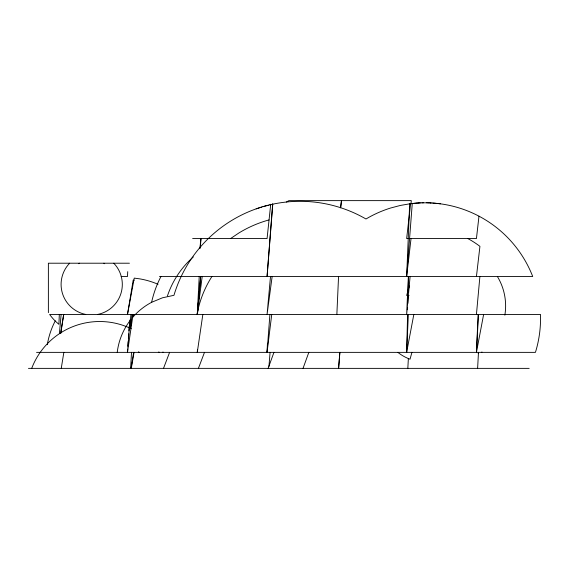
<?xml version="1.0" encoding="UTF-8"?>
<svg xmlns="http://www.w3.org/2000/svg" width="569" height="569" viewBox="0 0 569 569"><rect width="100%" height="100%" fill="white"/><g stroke="black" fill="none" stroke-linecap="round" stroke-linejoin="round"><path stroke-width="0.85" d="M413.834 314.437L406.65 352.367L407.596 314.33M407.866 303.369L408.065 295.467M408.144 292.31L408.186 290.723M408.208 289.934L408.542 276.498M271.74 314.437L267.067 352.367L267.43 343.676M59.325 314.437L58.899 324.344L55.677 321.464A51.679 51.679 0 0 1 49.638 314.437L540.486 314.437A115.564 115.564 0 0 1 535.436 352.367L36.544 352.367M411.038 238.567L406.65 276.498L409.673 203.809L416.344 203.112M336.862 314.437L338.555 276.498M408.35 276.498L406.65 314.437L410.1 276.498M406.65 352.367L408.336 314.437M483.629 314.437L476.438 352.367L478.124 314.437M127.726 271.662L127.484 276.498L121.119 276.498M211.924 276.498A104.668 104.668 0 0 0 198.382 308.156L197.279 314.437L199.221 276.498M130.642 368.371L131.489 352.367M407.831 368.371L408.364 358.37M476.438 352.367L478.493 314.437M477.619 368.371L478.479 352.367A134.953 134.953 0 0 1 478.173 353.392M127.584 350.831L127.684 349.288M127.883 346.208L128.181 341.585M128.381 338.505L128.679 333.882M128.879 330.802L129.17 326.314M197.457 349.999L197.279 352.367L202.841 314.437M267.067 352.367L269.905 314.437M129.938 319.913L127.484 352.367L132.748 316.513M272.658 203.858L267.067 276.498L272.779 204.171L270.232 204.74M406.65 276.498L412.269 203.489L418.016 202.998M268.959 366.365L270.069 352.367M338.591 368.371L339.857 352.367L338.619 368.371M197.279 314.437L197.471 312.26L197.301 313.121M200.665 276.498L197.557 311.271L200.715 276.498M59.418 333.398L61.139 314.437M129.64 328.662L130.934 314.437M270.51 276.498L267.067 314.437L272.153 276.498M476.438 314.437L479.895 276.498M199.939 248.297L200.857 238.567M200.153 248.048L201.113 238.567M270.73 204.285L267.067 238.567L192.635 238.567M410.612 203.688L406.65 238.567L476.438 238.567L478.984 216.177M476.438 276.498L479.93 246.356A90.563 90.563 0 0 0 467.832 238.567M340.568 207.749L341.421 200.629L288.91 200.629A126.453 126.453 0 0 0 286.435 202.031M130.344 328.662L132.058 314.437M340.667 207.749L341.542 200.629L410.932 200.629M410.918 204.001L411.309 200.843M197.685 311.271L202.194 276.498M407.304 309.692L407.624 307.324M132.869 315.695L133.054 314.437M60.677 333.398L63.65 314.437M60.719 333.398L63.742 314.437M63.721 314.927L63.799 314.437M61.253 368.371L63.842 352.367M131.041 368.371L133.63 352.367M131.29 368.371L134.056 352.367M197.159 313.889L197.308 313.071M411.928 352.367L410.029 359.195A43.493 43.493 0 0 1 397.873 352.367M409.388 285.987L406.65 295.467L409.061 295.467M268.141 368.371L273.938 352.367M303.035 368.371L308.832 352.367M163.509 368.371L169.598 352.367M198.41 368.371L204.491 352.367M133.772 314.437L132.933 315.575M132.613 317.438L135.372 314.437A65.243 65.243 0 0 1 151.688 302.281L162.492 297.793L173.958 295.304A131.617 131.617 0 0 1 257.181 208.496L257.665 208.332M69.624 263.212L67.732 265.382A30.612 30.612 0 0 0 85.72 314.437M230.573 238.567L238.809 233.027A117.2 117.2 0 0 1 269.059 219.911M481.964 352.019L481.474 352.367M256.178 208.851L261.107 207.216M257.963 208.233L259.756 207.642M260.069 207.543L261.562 207.073M261.512 207.088L263.454 206.511M262.921 206.668L263.938 206.369M263.824 206.405L267.935 205.295M264.279 206.277L267.473 205.416M267.85 205.317L268.39 205.181M268.34 205.196L269.813 204.84M269.77 204.847L270.311 204.726M410.149 203.745L400.334 205.452L390.697 207.991A115.564 115.564 0 0 0 369.132 217.187L365.974 218.994A131.617 131.617 0 0 0 321.563 203.076C308.298 200.878 294.699 200.736 281.385 202.649A131.617 131.617 0 0 0 272.629 204.207M410.498 203.702L411.913 203.531M410.989 203.638L411.43 203.588M411.842 203.538L412.248 203.496M416.693 203.09L417.369 203.041M417.987 203.005L420.327 202.884M418.236 202.984L421.999 202.827M421.978 202.827L423.436 202.799M422.511 202.813L426.899 202.806M129.433 263.212L48.379 263.212L48.379 312.63M159.498 276.498L532.712 276.498A115.564 115.564 0 0 0 439.922 203.759L433.358 203.09M28.45 368.371L529.177 368.371M426.878 202.806L427.454 202.813M427.013 202.806L428.592 202.849M428.379 202.841L429.019 202.863M429.019 202.863L432.241 203.019M429.794 202.891L430.463 202.92M430.683 202.927L431.167 202.955M432.234 203.019L436.515 203.368M134.199 280.233L133.189 280.133L127.484 314.437L134.248 278.113L139.746 278.86A80.051 80.051 0 0 1 158.04 284.287M436.907 203.403L437.348 203.453M437.796 203.503L438.237 203.553M438.649 203.602L440.449 203.83M113.786 263.212L115.678 265.382A30.612 30.612 0 0 1 97.69 314.437M47.319 344.665A80.051 80.051 0 0 1 55.278 320.824M167.45 295.916A89.774 89.774 0 0 1 193.311 256.96M138.544 351.777A57.583 57.583 0 0 1 139.185 352.367M31.7 368.371A72.747 72.747 0 0 1 78.408 324.693C92.171 320.461 107.192 320.461 120.955 324.693A72.747 72.747 0 0 1 131.261 328.733M158.822 351.898A72.747 72.747 0 0 1 159.156 352.367M117.235 352.367A65.243 65.243 0 0 1 129.867 320.845M162.826 352.367A20.669 20.669 0 0 1 162.983 351.983M151.646 302.153A103.366 103.366 0 0 1 160.984 276.498M497.384 276.498A56.729 56.729 0 0 1 504.859 315.183M78.714 263.71A24.446 24.446 0 0 1 79.539 263.212M103.871 263.212A24.446 24.446 0 0 1 104.696 263.71"/></g></svg>
